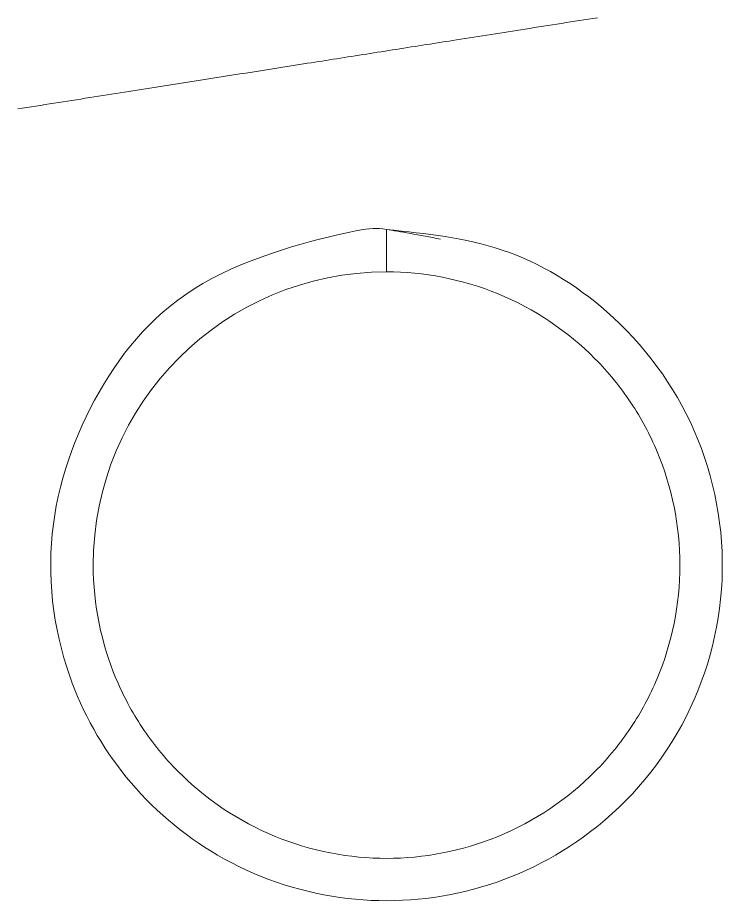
# Model space of a CAD drawing. Header units: millimetres. Extents: x -635 to 515, y -448 to 489.
# Drawn here: x -506.825 to -503.212, y 138.945 to 143.474 of the extents above; entities that cross this region are included whole.
import ezdxf

# ---------------------------------------------------------------- set-up
doc = ezdxf.new("R2010")
doc.units = ezdxf.units.MM

msp = doc.modelspace()

# ---------------------------------------------------------------- linework, layer by layer
at = {"color": 144, "linetype": 'Continuous', "lineweight": 18}
msp.add_line((-504.9389, 142.1745), (-504.9389, 142.391), dxfattribs=at)
msp.add_arc((-504.9389, 140.6745), 1.5, 90, 180, dxfattribs=at)
for points, knots in [([(-505.343, 143.241), (-505.2931, 143.2489), (-505.1926, 143.2647), (-505.0413, 143.2885), (-504.8887, 143.3125), (-504.7348, 143.3368), (-504.5128, 143.3717), (-504.217, 143.4183), (-503.9833, 143.4551), (-503.8612, 143.4743)], [0, 0, 0, 0, 0.0967737, 0.1947382, 0.2942162, 0.3955159, 0.4989293, 0.7384063, 1, 1, 1, 1]), ([(-506.8247, 143.0077), (-506.7629, 143.0174), (-506.6417, 143.0365), (-506.4595, 143.0652), (-506.2819, 143.0932), (-506.0798, 143.125), (-505.8516, 143.1609), (-505.5962, 143.2011), (-505.4267, 143.2278), (-505.343, 143.241)], [0, 0, 0, 0, 0.133358, 0.261048, 0.38332, 0.500461, 0.671714, 0.837749, 1, 1, 1, 1]), ([(-504.6632, 142.342), (-504.7693, 142.3619), (-504.9662, 142.3987), (-505.0586, 142.3998), (-505.9154, 142.1939), (-506.4186, 141.6342), (-506.7068, 140.8846), (-506.6224, 140.1508), (-506.2931, 139.5622), (-505.8101, 139.1487), (-505.1916, 138.9341), (-504.5212, 138.966), (-503.8783, 139.2604), (-503.3771, 139.8299), (-503.164, 140.5973), (-503.309, 141.3803), (-503.7494, 141.9736), (-504.3292, 142.3282), (-504.7377, 142.3703), (-504.9389, 142.391)], [0, 0, 0, 0, 0.043267, 0.080289, 0.147918, 0.215187, 0.281599, 0.349731, 0.401281, 0.454788, 0.51246, 0.568212, 0.626277, 0.692853, 0.759949, 0.827708, 0.89369, 0.947648, 1, 1, 1, 1]), ([(-504.9389, 139.1745), (-504.7514, 139.1745), (-504.5539, 139.211), (-504.1838, 139.3631), (-504.0124, 139.4785), (-503.804, 139.6888), (-503.7424, 139.7649), (-503.637, 139.9235), (-503.5927, 140.006), (-503.4808, 140.2732), (-503.4389, 140.4736), (-503.4389, 140.8755), (-503.4808, 141.0758), (-503.5927, 141.3431), (-503.637, 141.4255), (-503.7424, 141.5842), (-503.804, 141.6602), (-504.0124, 141.8706), (-504.1838, 141.986), (-504.5539, 142.138), (-504.7514, 142.1745), (-504.9389, 142.1745)], [0, 0, 0, 0, 0.125, 0.125, 0.25, 0.25, 0.3125, 0.3125, 0.375, 0.375, 0.5, 0.5, 0.625, 0.625, 0.6875, 0.6875, 0.75, 0.75, 0.875, 0.875, 1, 1, 1, 1]), ([(-506.4389, 140.6745), (-506.4389, 140.4736), (-506.3971, 140.2732), (-506.2852, 140.006), (-506.2409, 139.9235), (-506.1354, 139.7649), (-506.0739, 139.6888), (-505.8655, 139.4785), (-505.694, 139.3631), (-505.3239, 139.211), (-505.1264, 139.1745), (-504.9389, 139.1745)], [0, 0, 0, 0, 0.25, 0.25, 0.375, 0.375, 0.5, 0.5, 0.75, 0.75, 1, 1, 1, 1])]:
    msp.add_open_spline(points, degree=3, knots=knots, dxfattribs=at)

doc.saveas('drawing.dxf')
